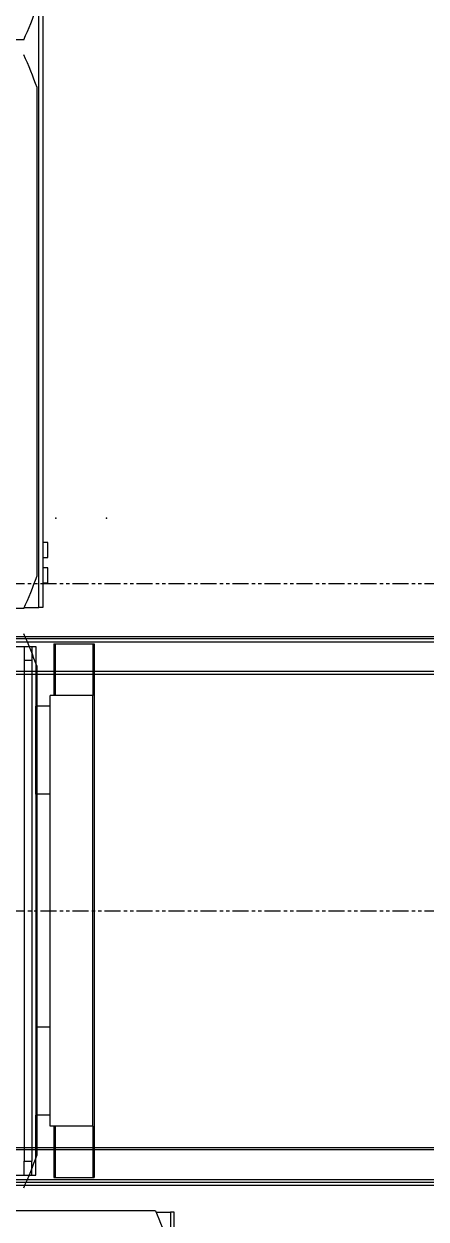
# Model space of a CAD drawing. Header units: millimetres. Extents: x 1822 to 16527, y -301 to 9797.
# Drawn here: x 6125.2 to 6284.8, y 6079.8 to 6554.5 of the extents above; entities that cross this region are included whole.
import ezdxf

# ---------------------------------------------------------------- set-up
doc = ezdxf.new("R2010")
doc.units = ezdxf.units.MM
doc.linetypes.add('PHANTOM', pattern=[12.7, 6.35, -1.27, 1.27, -1.27, 1.27, -1.27])
for name, color, linetype in [('PK24E', 7, 'Continuous'), ('PK24E-DATA', 7, 'Continuous'), ('PK24E-STRUCT-STEEL', 254, 'Continuous')]:
    doc.layers.add(name, color=color, linetype=linetype)
for name, color, linetype, true_color in [('PK24E-COMP-PALLET', 132, 'Continuous', 0x00b7c8), ('PK24E-HELPER', 253, 'PHANTOM', 0xa1a1a1), ('PK24E-SYS-SHELF', 31, 'Continuous', 0xffcc5a), ('PK24E-SYS-SHUTTLE', 31, 'Continuous', 0xffcc5a)]:
    doc.layers.add(name, color=color, linetype=linetype, true_color=true_color)
doc.styles.get("Standard").update_dxf_attribs({"font": 'arial.ttf'})

# ---------------------------------------------------------------- blocks, each defined once
blk = doc.blocks.new('*U4')
at = {"layer": 'PK24E-COMP-PALLET'}
for p, q in [((267.5, -96.99), (267.5, 96.99)), ((262.27, -110), (-262.27, -110))]:
    blk.add_line(p, q, dxfattribs=at)
for start, end in [(20.4566, 23.3531), (336.6469, 339.5434)]:
    blk.add_arc((7.5, 0), 277.5, start, end, dxfattribs=at)
blk = doc.blocks.new('*U8')
at = {"layer": 'PK24E-HELPER'}
for p in [(275, -74), (295, -74)]:
    blk.add_point(p, dxfattribs=at)
at = {"layer": 'PK24E-SYS-SHELF'}
for p, q in [((268.25, -109.5), (268.25, 585.98)), ((269.75, 570.8), (269.75, -109.5)), ((271.75, -83.75), (269.75, -83.75)), ((271.75, -89.75), (271.75, -83.75)), ((269.75, -89.75), (271.75, -89.75)), ((271.75, -93.75), (269.75, -93.75)), ((271.75, -99.75), (271.75, -93.75)), ((269.75, -99.75), (271.75, -99.75)), ((262.48, -109.5), (268.25, -109.5)), ((269.75, -109.5), (268.25, -109.5))]:
    blk.add_line(p, q, dxfattribs=at)
at = {"layer": 'PK24E'}
for p in [(0, 226), (0, 0)]:
    blk.add_blockref('*U4', p, dxfattribs=at)
at = {"layer": 'PK24E-DATA'}
for tag, p in [('COMP_TYPE', (2.85, 27.92)), ('LAYOUT_ID', (2.85, 17.92)), ('SYSTEM_ID', (2.85, 7.92)), ('CARRIER_ID', (2.85, -2.08)), ('CAR_TYPE', (2.85, -12.08))]:
    blk.add_attdef(tag, p, '', height=5, dxfattribs=at)
blk = doc.blocks.new('*U9')
at = {"layer": 'PK24E-SYS-SHELF'}
for p, q in [((268.25, -109.5), (268.25, 811.98)), ((269.75, 796.8), (269.75, -109.5)), ((262.48, -109.5), (268.25, -109.5)), ((269.75, -109.5), (268.25, -109.5))]:
    blk.add_line(p, q, dxfattribs=at)
at = {"layer": 'PK24E'}
blk.add_blockref('*U4', (0, 0), dxfattribs=at)
at = {"layer": 'PK24E-DATA'}
for tag, p in [('COMP_TYPE', (2.85, 27.92)), ('LAYOUT_ID', (2.85, 17.92)), ('SYSTEM_ID', (2.85, 7.92)), ('CARRIER_ID', (2.85, -2.08)), ('CAR_TYPE', (2.85, -12.08))]:
    blk.add_attdef(tag, p, '', height=5, dxfattribs=at)
blk = doc.blocks.new('*U18')
at = {"layer": 'PK24E-COMP-PALLET'}
blk.add_line((267.5, -96.99), (267.5, 96.99), dxfattribs=at)
for start, end in [(20.4566, 23.3531), (336.6469, 339.5434)]:
    blk.add_arc((7.5, 0), 277.5, start, end, dxfattribs=at)
blk = doc.blocks.new('*U26')
at = {"layer": 'PK24E-HELPER'}
for p, q in [((-3947.49, 130), (2279.74, 130)), ((-3947.49, 0), (2279.74, 0))]:
    blk.add_line(p, q, dxfattribs=at)
at = {"layer": 'PK24E-STRUCT-STEEL'}
for p, q in [((-3947.34, 109), (2279.89, 109)), ((2279.89, 108), (-3947.34, 108)), ((-3947.34, 106.8), (2279.89, 106.8)), ((2279.89, 95), (-3947.34, 95)), ((-3947.34, 94), (2279.89, 94)), ((-3947.34, -94), (2279.89, -94)), ((2279.89, -95), (-3947.34, -95)), ((-3947.34, -106.8), (2279.89, -106.8)), ((2279.89, -108), (-3947.34, -108)), ((-3947.34, -109), (2279.89, -109))]:
    blk.add_line(p, q, dxfattribs=at)
at = {"layer": 'PK24E-SYS-SHUTTLE'}
for p, q in [((258.15, 105), (262.4, 105)), ((262.4, 105), (265.4, 105)), ((262.4, 105), (262.4, 104.98)), ((262.4, 104.98), (262.4, 99.5)), ((265.4, 105), (265.4, 99.5)), ((265.4, 105), (266.95, 105)), ((266.95, 105), (266.95, 81.25)), ((274.15, 106), (274.65, 106)), ((274.15, 106), (274.15, 85.5)), ((274.65, 106), (274.65, 85.5)), ((274.65, 106), (289.65, 106)), ((289.65, 106), (289.65, 85.5)), ((289.65, 106), (290.15, 106)), ((290.15, 106), (290.15, -106)), ((262.4, 99.5), (265.4, 99.5)), ((262.4, 99.5), (262.4, -99.5)), ((265.4, 99.5), (265.4, -99.5)), ((272.65, -85.5), (272.65, 85.5)), ((289.65, 85.5), (272.65, 85.5)), ((289.65, -85.5), (289.65, 85.5)), ((266.95, 46.25), (266.95, 81.25)), ((272.65, 81.25), (266.95, 81.25)), ((272.65, 46.25), (266.95, 46.25)), ((266.95, 46.25), (266.95, -46.25)), ((266.95, -46.25), (266.95, -81.25)), ((272.65, -46.25), (266.95, -46.25)), ((272.65, -81.25), (266.95, -81.25)), ((266.95, -105), (266.95, -81.25)), ((289.65, -85.5), (272.65, -85.5)), ((274.15, -85.5), (274.15, -106)), ((274.65, -85.5), (274.65, -106)), ((289.65, -85.5), (289.65, -106)), ((262.4, -99.5), (265.4, -99.5)), ((262.4, -104.98), (262.4, -99.5)), ((265.4, -105), (265.4, -99.5)), ((258.15, -105), (262.4, -105)), ((262.4, -105), (262.4, -104.98)), ((262.4, -105), (265.4, -105)), ((265.4, -105), (266.95, -105)), ((274.15, -106), (274.65, -106)), ((274.65, -106), (289.65, -106)), ((289.65, -106), (290.15, -106))]:
    blk.add_line(p, q, dxfattribs=at)
blk.add_blockref('*U18', (0, 0))
at = {"layer": 'PK24E-DATA'}
for tag, p in [('COMP_TYPE', (3.47, 12.51)), ('LAYOUT_ID', (3.47, 2.51)), ('SYSTEM_ID', (3.47, -7.49)), ('CARRIER_ID', (3.47, -17.49)), ('CON_CARS', (3.47, -27.49))]:
    blk.add_attdef(tag, p, '', height=5, dxfattribs=at)

msp = doc.modelspace()

# ---------------------------------------------------------------- block references
for name, p in [('*U8', (5862.893, 6432.237, -0.836)), ('*U26', (5862.893, 6202.237, -0.836))]:
    msp.add_blockref(name, p)
at = {"xscale": -1, "rotation": 180.0003884123576}
msp.add_blockref('*U9', (5915.089, 5973.043, -1.185), dxfattribs=at)

doc.saveas('drawing.dxf')
